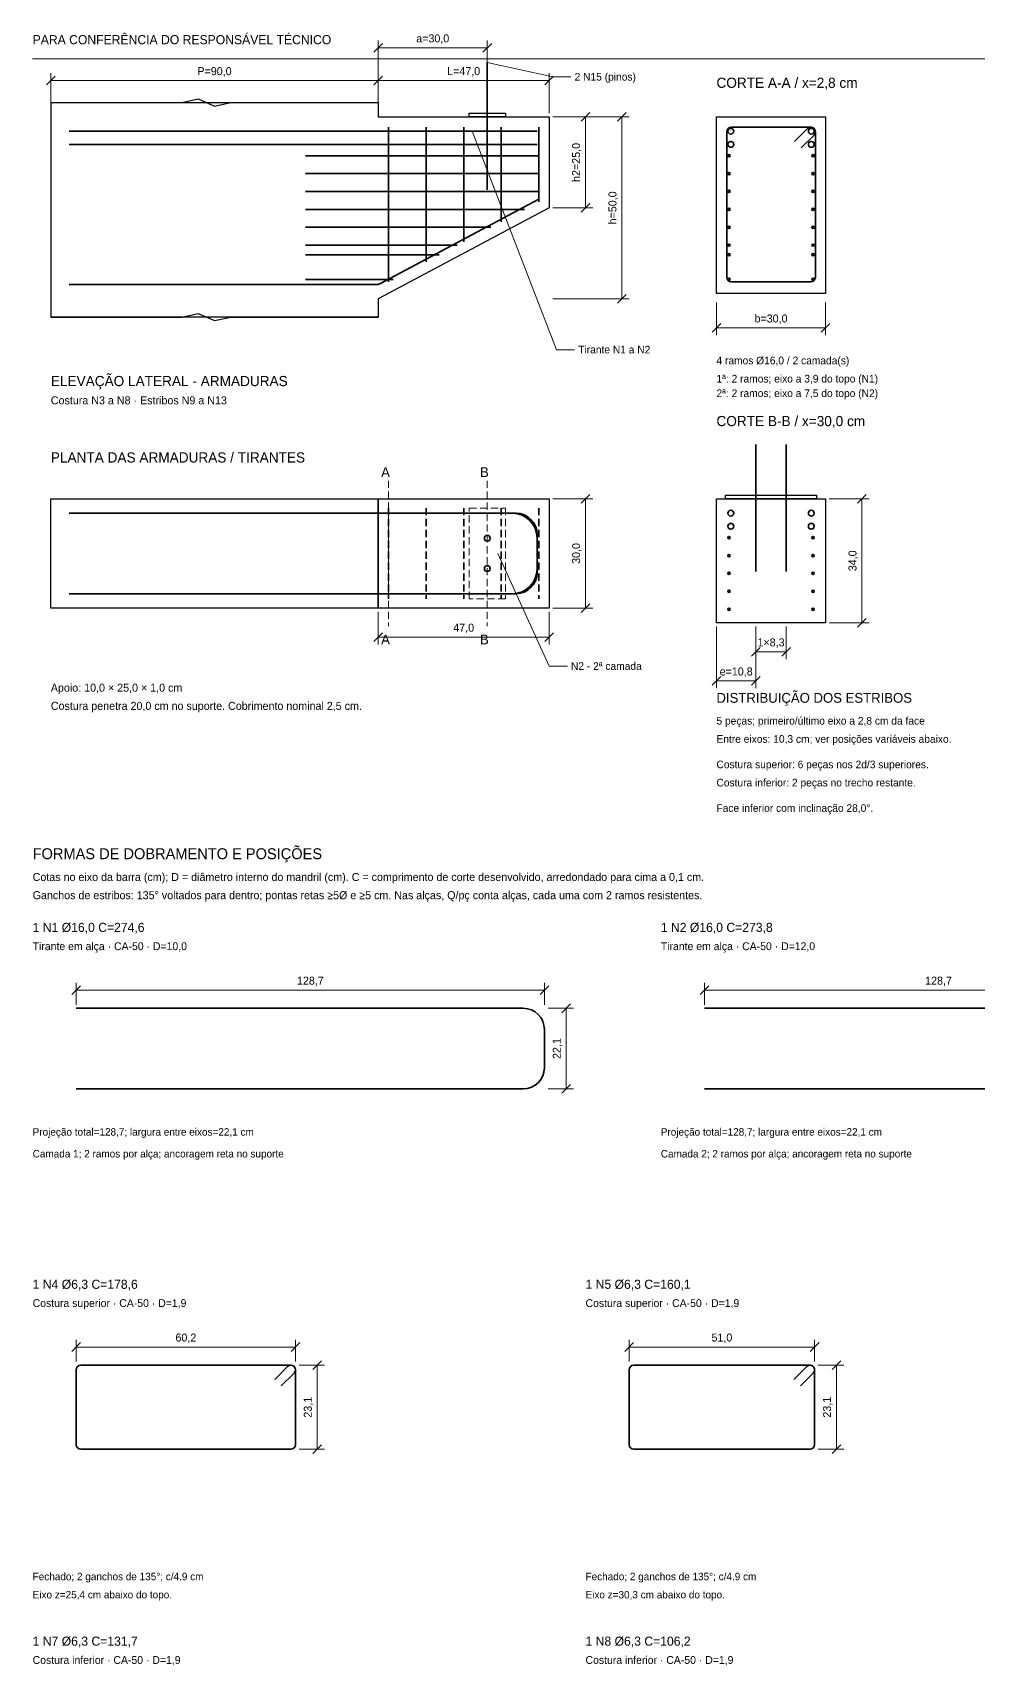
# Model space of a CAD drawing. Header units: centimetres. Extents: x 10 to 530, y -1860 to -4.
# Drawn here: x 10 to 270, y -1376.7 to -927.9 of the extents above; entities that cross this region are included whole.
import ezdxf
from ezdxf.enums import TextEntityAlignment as Align

# ---------------------------------------------------------------- set-up
doc = ezdxf.new("R2010")
doc.units = ezdxf.units.CM
doc.linetypes.add('TRACEJADO', pattern=[3, 2, -1])
for name, color, linetype, lineweight in [('ALERTAS', 1, 'CONTINUOUS', 13), ('ARMADURAS', 5, 'CONTINUOUS', 35), ('COTAS', 8, 'CONTINUOUS', 13), ('EIXOS', 8, 'CONTINUOUS', 13), ('FORMAS', 7, 'CONTINUOUS', 25), ('TEXTOS', 7, 'CONTINUOUS', 13)]:
    doc.layers.add(name, color=color, linetype=linetype, lineweight=lineweight)

msp = doc.modelspace()

# ---------------------------------------------------------------- linework, layer by layer
at = {"layer": 'ARMADURAS'}
for p, q in [((135, -936.08232), (135, -971.08232)), ((20, -955.01232), (148.7, -955.01232)), ((107.815, -953.89732), (107.815, -996.39653)), ((118.1575, -953.89732), (118.1575, -990.8952)), ((128.5, -953.89732), (128.5, -985.39387)), ((138.8425, -953.89732), (138.8425, -979.89254)), ((149.185, -953.89732), (149.185, -974.39121)), ((200.815, -955.15732), (200.815, -995.13653)), ((223.925, -953.89732), (202.075, -953.89732)), ((223.03405, -954.26637), (219.49851, -957.8019)), ((225.185, -995.13653), (225.185, -955.15732)), ((20, -958.61232), (148.7, -958.61232)), ((221.28042, -959.58381), (224.81595, -956.04828)), ((85, -961.72732), (149.185, -961.72732)), ((85, -966.64699), (149.185, -966.64699)), ((85, -971.56666), (149.185, -971.56666)), ((105.41618, -996.95892), (149.185, -973.67763)), ((85, -976.48632), (145.24618, -976.48632)), ((85, -981.40599), (135.99721, -981.40599)), ((85, -986.32566), (126.74824, -986.32566)), ((85, -988.95566), (121.80384, -988.95566)), ((85, -995.72631), (109.075, -995.72631)), ((202.075, -996.39653), (223.925, -996.39653)), ((20, -997.18029), (104.52861, -997.18029)), ((208.83333, -1041.08232), (208.83333, -1076.08232)), ((217.16667, -1041.08232), (217.16667, -1076.08232)), ((20, -1060.01232), (142.9, -1060.01232)), ((20, -1060.01232), (141.9, -1060.01232)), ((148.7, -1065.81232), (148.7, -1076.35232)), ((148.7, -1066.81232), (148.7, -1075.35232)), ((142.9, -1082.15232), (20, -1082.15232)), ((141.9, -1082.15232), (20, -1082.15232)), ((22, -1196.12488), (144.9, -1196.12488)), ((194.7, -1196.12488), (316.6, -1196.12488)), ((150.7, -1201.92488), (150.7, -1212.46488)), ((144.9, -1218.26488), (22, -1218.26488)), ((316.6, -1218.26488), (194.7, -1218.26488)), ((22, -1295.49488), (22, -1316.08488)), ((80.98618, -1294.23488), (23.26, -1294.23488)), ((80.09523, -1294.60392), (76.55969, -1298.13946)), ((78.3416, -1299.92136), (81.87714, -1296.38583)), ((82.24618, -1316.08488), (82.24618, -1295.49488)), ((174, -1295.49488), (174, -1316.08488)), ((223.73721, -1294.23488), (175.26, -1294.23488)), ((222.84625, -1294.60392), (219.31072, -1298.13946)), ((221.09263, -1299.92136), (224.62816, -1296.38583)), ((224.99721, -1316.08488), (224.99721, -1295.49488)), ((23.26, -1317.34488), (80.98618, -1317.34488)), ((175.26, -1317.34488), (223.73721, -1317.34488))]:
    msp.add_line(p, q, dxfattribs=at)
at = {"layer": 'ARMADURAS', "linetype": 'TRACEJADO'}
for p, q in [((107.815, -1058.58232), (107.815, -1083.58232)), ((118.1575, -1058.58232), (118.1575, -1083.58232)), ((128.5, -1058.58232), (128.5, -1083.58232)), ((138.8425, -1058.58232), (138.8425, -1083.58232)), ((149.185, -1058.58232), (149.185, -1083.58232))]:
    msp.add_line(p, q, dxfattribs=at)
at = {"layer": 'ARMADURAS'}
for centre, radius in [((201.93, -955.01232), 0.8), ((224.07, -955.01232), 0.8), ((201.93, -958.61232), 0.8), ((224.07, -958.61232), 0.8), ((201.445, -961.72732), 0.315), ((224.555, -961.72732), 0.315), ((201.445, -966.64699), 0.315), ((224.555, -966.64699), 0.315), ((201.445, -971.56666), 0.315), ((224.555, -971.56666), 0.315), ((201.445, -976.48632), 0.315), ((224.555, -976.48632), 0.315), ((201.445, -981.40599), 0.315), ((224.555, -981.40599), 0.315), ((201.445, -986.32566), 0.315), ((224.555, -986.32566), 0.315), ((201.445, -988.95566), 0.315), ((224.555, -988.95566), 0.315), ((201.445, -995.72631), 0.315), ((224.555, -995.72631), 0.315), ((201.93, -1060.01232), 0.8), ((224.07, -1060.01232), 0.8), ((201.93, -1063.61232), 0.8), ((224.07, -1063.61232), 0.8), ((135, -1066.91566), 0.8), ((201.445, -1066.72732), 0.315), ((224.555, -1066.72732), 0.315), ((201.445, -1071.64699), 0.315), ((224.555, -1071.64699), 0.315), ((135, -1075.24899), 0.8), ((201.445, -1076.56666), 0.315), ((224.555, -1076.56666), 0.315), ((201.445, -1081.48632), 0.315), ((224.555, -1081.48632), 0.315), ((201.445, -1086.40599), 0.315), ((224.555, -1086.40599), 0.315)]:
    msp.add_circle(centre, radius, dxfattribs=at)
for centre, radius, start, end in [((202.075, -955.15732), 1.26, 90, 180), ((223.925, -955.15732), 1.26, 0, 135), ((223.925, -955.15732), 1.26, 315, 90), ((202.075, -995.13653), 1.26, 180, 270), ((223.925, -995.13653), 1.26, 270, 0), ((104.52861, -995.29029), 1.89, 270, 298.00918), ((141.9, -1066.81232), 6.8, 0, 90), ((142.9, -1065.81232), 5.8, 0, 90), ((141.9, -1075.35232), 6.8, 270, 0), ((142.9, -1076.35232), 5.8, 270, 0), ((144.9, -1201.92488), 5.8, 0, 90), ((144.9, -1212.46488), 5.8, 270, 0), ((23.26, -1295.49488), 1.26, 90, 180), ((80.98618, -1295.49488), 1.26, 0, 135), ((80.98618, -1295.49488), 1.26, 315, 90), ((175.26, -1295.49488), 1.26, 90, 180), ((223.73721, -1295.49488), 1.26, 0, 135), ((223.73721, -1295.49488), 1.26, 315, 90), ((23.26, -1316.08488), 1.26, 180, 270), ((80.98618, -1316.08488), 1.26, 270, 0), ((175.26, -1316.08488), 1.26, 180, 270), ((223.73721, -1316.08488), 1.26, 270, 0)]:
    msp.add_arc(centre, radius, start, end, dxfattribs=at)
at = {"layer": 'COTAS'}
for p, q in [((103.8, -933.28232), (106.2, -930.88232)), ((105, -950.08232), (105, -930.08232)), ((105, -932.08232), (135, -932.08232)), ((133.8, -933.28232), (136.2, -930.88232)), ((135, -950.08232), (135, -930.08232)), ((10, -935.08232), (530, -935.08232)), ((135, -936.08232), (153, -940.08232)), ((13.8, -942.28232), (16.2, -939.88232)), ((15, -950.08232), (15, -939.08232)), ((15, -941.08232), (105, -941.08232)), ((103.8, -942.28232), (106.2, -939.88232)), ((103.8, -942.28232), (106.2, -939.88232)), ((105, -950.08232), (105, -939.08232)), ((105, -950.08232), (105, -939.08232)), ((105, -941.08232), (152, -941.08232)), ((150.8, -942.28232), (153.2, -939.88232)), ((152, -950.08232), (152, -939.08232)), ((153, -940.08232), (158, -940.08232)), ((153, -951.08232), (174, -951.08232)), ((153, -951.08232), (164, -951.08232)), ((160.8, -952.28232), (163.2, -949.88232)), ((162, -951.08232), (162, -976.08232)), ((170.8, -952.28232), (173.2, -949.88232)), ((172, -951.08232), (172, -1001.08232)), ((130.85, -955.01232), (154, -1015.08232)), ((153, -976.08232), (164, -976.08232)), ((160.8, -977.28232), (163.2, -974.88232)), ((170.8, -1002.28232), (173.2, -999.88232)), ((153, -1001.08232), (174, -1001.08232)), ((198, -1002.08232), (198, -1011.08232)), ((228, -1002.08232), (228, -1011.08232)), ((196.8, -1010.28232), (199.2, -1007.88232)), ((198, -1009.08232), (228, -1009.08232)), ((226.8, -1010.28232), (229.2, -1007.88232)), ((154, -1015.08232), (159, -1015.08232)), ((153, -1056.08232), (164, -1056.08232)), ((160.8, -1057.28232), (163.2, -1054.88232)), ((162, -1056.08232), (162, -1086.08232)), ((229, -1056.08232), (240, -1056.08232)), ((236.8, -1057.28232), (239.2, -1054.88232)), ((238, -1056.08232), (238, -1090.12488)), ((137.9, -1071.08232), (152, -1102.08232)), ((153, -1086.08232), (164, -1086.08232)), ((160.8, -1087.28232), (163.2, -1084.88232)), ((105, -1087.08232), (105, -1096.08232)), ((152, -1087.08232), (152, -1096.08232)), ((229, -1090.12488), (240, -1090.12488)), ((236.8, -1091.32488), (239.2, -1088.92488)), ((103.8, -1095.28232), (106.2, -1092.88232)), ((105, -1094.08232), (152, -1094.08232)), ((150.8, -1095.28232), (153.2, -1092.88232)), ((198, -1091.12488), (198, -1108.12488)), ((208.83333, -1091.12488), (208.83333, -1100.12488)), ((208.83333, -1091.12488), (208.83333, -1108.12488)), ((217.16667, -1091.12488), (217.16667, -1100.12488)), ((207.63333, -1099.32488), (210.03333, -1096.92488)), ((208.83333, -1098.12488), (217.16667, -1098.12488)), ((215.96667, -1099.32488), (218.36667, -1096.92488)), ((152, -1102.08232), (157, -1102.08232)), ((196.8, -1107.32488), (199.2, -1104.92488)), ((198, -1106.12488), (208.83333, -1106.12488)), ((207.63333, -1107.32488), (210.03333, -1104.92488)), ((22, -1195.12488), (22, -1189.12488)), ((150.7, -1195.12488), (150.7, -1189.12488)), ((194.7, -1195.12488), (194.7, -1189.12488)), ((20.8, -1192.32488), (23.2, -1189.92488)), ((22, -1191.12488), (150.7, -1191.12488)), ((149.5, -1192.32488), (151.9, -1189.92488)), ((193.5, -1192.32488), (195.9, -1189.92488)), ((194.7, -1191.12488), (323.4, -1191.12488)), ((151.7, -1196.12488), (158.7, -1196.12488)), ((155.5, -1197.32488), (157.9, -1194.92488)), ((156.7, -1196.12488), (156.7, -1218.26488)), ((151.7, -1218.26488), (158.7, -1218.26488)), ((155.5, -1219.46488), (157.9, -1217.06488)), ((20.8, -1290.43488), (23.2, -1288.03488)), ((22, -1293.23488), (22, -1287.23488)), ((81.04618, -1290.43488), (83.44618, -1288.03488)), ((82.24618, -1293.23488), (82.24618, -1287.23488)), ((172.8, -1290.43488), (175.2, -1288.03488)), ((174, -1293.23488), (174, -1287.23488)), ((223.79721, -1290.43488), (226.19721, -1288.03488)), ((224.99721, -1293.23488), (224.99721, -1287.23488)), ((22, -1289.23488), (82.24618, -1289.23488)), ((174, -1289.23488), (224.99721, -1289.23488)), ((83.24618, -1294.23488), (90.24618, -1294.23488)), ((87.04618, -1295.43488), (89.44618, -1293.03488)), ((88.24618, -1294.23488), (88.24618, -1317.34488)), ((225.99721, -1294.23488), (232.99721, -1294.23488)), ((229.79721, -1295.43488), (232.19721, -1293.03488)), ((230.99721, -1294.23488), (230.99721, -1317.34488)), ((83.24618, -1317.34488), (90.24618, -1317.34488)), ((87.04618, -1318.54488), (89.44618, -1316.14488)), ((225.99721, -1317.34488), (232.99721, -1317.34488)), ((229.79721, -1318.54488), (232.19721, -1316.14488))]:
    msp.add_line(p, q, dxfattribs=at)
at = {"layer": 'EIXOS', "linetype": 'TRACEJADO'}
for p, q in [((107.815, -1051.08232), (107.815, -1091.08232)), ((135, -1051.08232), (135, -1091.08232)), ((130, -1058.58232), (140, -1058.58232)), ((130, -1083.58232), (130, -1058.58232)), ((140, -1058.58232), (140, -1083.58232)), ((140, -1083.58232), (130, -1083.58232))]:
    msp.add_line(p, q, dxfattribs=at)
at = {"layer": 'FORMAS'}
for p, q in [((51, -947.08232), (55.5, -946.08232)), ((55.5, -946.08232), (60, -948.08232)), ((15, -947.08232), (105, -947.08232)), ((15, -947.08232), (15, -1006.08232)), ((15, -947.08232), (51, -947.08232)), ((60, -948.08232), (64.5, -947.08232)), ((64.5, -947.08232), (105, -947.08232)), ((105, -947.08232), (105, -951.08232)), ((105, -951.08232), (152, -951.08232)), ((130, -950.08232), (140, -950.08232)), ((130, -951.08232), (130, -950.08232)), ((140, -951.08232), (130, -951.08232)), ((140, -950.08232), (140, -951.08232)), ((152, -951.08232), (152, -976.08232)), ((198, -951.08232), (228, -951.08232)), ((198, -999.58498), (198, -951.08232)), ((228, -951.08232), (228, -999.58498)), ((152, -976.08232), (105, -1001.08232)), ((228, -999.58498), (198, -999.58498)), ((51, -1006.08232), (55.5, -1005.08232)), ((55.5, -1005.08232), (60, -1007.08232)), ((105, -1001.08232), (105, -1006.08232)), ((105, -1006.08232), (15, -1006.08232)), ((15, -1006.08232), (51, -1006.08232)), ((60, -1007.08232), (64.5, -1006.08232)), ((64.5, -1006.08232), (105, -1006.08232)), ((15, -1056.08232), (105, -1056.08232)), ((15, -1086.08232), (15, -1056.08232)), ((105, -1056.08232), (105, -1086.08232)), ((105, -1056.08232), (152, -1056.08232)), ((105, -1086.08232), (105, -1056.08232)), ((152, -1056.08232), (152, -1086.08232)), ((198, -1056.08232), (228, -1056.08232)), ((198, -1090.12488), (198, -1056.08232)), ((200.5, -1055.08232), (225.5, -1055.08232)), ((200.5, -1056.08232), (200.5, -1055.08232)), ((225.5, -1056.08232), (200.5, -1056.08232)), ((225.5, -1055.08232), (225.5, -1056.08232)), ((228, -1056.08232), (228, -1090.12488)), ((105, -1086.08232), (15, -1086.08232)), ((152, -1086.08232), (105, -1086.08232)), ((228, -1090.12488), (198, -1090.12488))]:
    msp.add_line(p, q, dxfattribs=at)

# ---------------------------------------------------------------- texts
at = {"layer": 'ALERTAS'}
msp.add_text('PARA CONFERÊNCIA DO RESPONSÁVEL TÉCNICO', height=2.5, dxfattribs=at).set_placement((10, -931.08232))
at = {"layer": 'COTAS'}
for s, p in [('a=30,0', (120, -930.58232)), ('P=90,0', (60, -939.58232)), ('L=47,0', (128.5, -939.58232)), ('b=30,0', (213, -1007.58232)), ('47,0', (128.5, -1092.58232)), ('1×8,3', (213, -1096.62488)), ('e=10,8', (203.41667, -1104.62488)), ('128,7', (86.35, -1189.62488)), ('128,7', (259.05, -1189.62488)), ('60,2', (52.12309, -1287.73488)), ('51,0', (199.4986, -1287.73488))]:
    msp.add_text(s, height=2.2, dxfattribs=at).set_placement(p, align=Align.CENTER)
for s, p in [('h2=25,0', (160.5, -963.58232)), ('h=50,0', (170.5, -976.08232)), ('30,0', (160.5, -1071.08232)), ('34,0', (236.5, -1073.1036)), ('22,1', (155.2, -1207.19488)), ('23,1', (86.74618, -1305.78988)), ('23,1', (229.49721, -1305.78988))]:
    msp.add_text(s, height=2.2, rotation=90, dxfattribs=at).set_placement(p, align=Align.CENTER)
at = {"layer": 'TEXTOS'}
for s, height, p in [('2 N15 (pinos)', 2.1, (159, -941.08232)), ('CORTE A-A / x=2,8 cm', 2.8, (198, -943.08232)), ('Tirante N1 a N2', 2.1, (160, -1016.08232)), ('4 ramos Ø16,0 / 2 camada(s)', 2.1, (198, -1019.08232)), ('ELEVAÇÃO LATERAL - ARMADURAS', 2.8, (15, -1025.08232)), ('1ª: 2 ramos; eixo a 3,9 do topo (N1)', 2.1, (198, -1024.08232)), ('Costura N3 a N8 · Estribos N9 a N13', 2.2, (15, -1030.08232)), ('2ª: 2 ramos; eixo a 7,5 do topo (N2)', 2.1, (198, -1028.08232)), ('CORTE B-B / x=30,0 cm', 2.8, (198, -1036.08232)), ('PLANTA DAS ARMADURAS / TIRANTES', 2.8, (15, -1046.08232)), ('A', 2.7, (105.815, -1050.08232)), ('B', 2.7, (133, -1050.08232)), ('A', 2.7, (105.815, -1096.08232)), ('B', 2.7, (133, -1096.08232)), ('N2 - 2ª camada', 2.1, (158, -1103.08232)), ('Apoio: 10,0 × 25,0 × 1,0 cm', 2.2, (15, -1109.08232)), ('Costura penetra 20,0 cm no suporte. Cobrimento nominal 2,5 cm.', 2.2, (15, -1114.08232)), ('DISTRIBUIÇÃO DOS ESTRIBOS', 2.7, (198, -1112.12488)), ('5 peças; primeiro/último eixo a 2,8 cm da face', 2.1, (198, -1118.12488)), ('Entre eixos: 10,3 cm; ver posições variáveis abaixo.', 2.1, (198, -1123.12488)), ('Costura superior: 6 peças nos 2d/3 superiores.', 2.1, (198, -1130.12488)), ('Costura inferior: 2 peças no trecho restante.', 2.1, (198, -1135.12488)), ('Face inferior com inclinação 28,0°.', 2.1, (198, -1142.12488)), ('FORMAS DE DOBRAMENTO E POSIÇÕES', 3, (10, -1155.12488)), ('Cotas no eixo da barra (cm); D = diâmetro interno do mandril (cm). C = comprimento de corte desenvolvido, arredondado para cima a 0,1 cm.', 2.2, (10, -1161.12488)), ('Ganchos de estribos: 135° voltados para dentro; pontas retas ≥5Ø e ≥5 cm. Nas alças, Q/pç conta alças, cada uma com 2 ramos resistentes.', 2.2, (10, -1166.12488)), ('1 N1 Ø16,0 C=274,6', 2.5, (10, -1175.12488)), ('1 N2 Ø16,0 C=273,8', 2.5, (182.7, -1175.12488)), ('Tirante em alça · CA-50 · D=10,0', 2.15, (10, -1180.12488)), ('Tirante em alça · CA-50 · D=12,0', 2.15, (182.7, -1180.12488)), ('Projeção total=128,7; largura entre eixos=22,1 cm', 2.05, (10, -1231.12488)), ('Projeção total=128,7; largura entre eixos=22,1 cm', 2.05, (182.7, -1231.12488)), ('Camada 1; 2 ramos por alça; ancoragem reta no suporte', 2.05, (10, -1237.12488)), ('Camada 2; 2 ramos por alça; ancoragem reta no suporte', 2.05, (182.7, -1237.12488)), ('1 N4 Ø6,3 C=178,6', 2.5, (10, -1273.23488)), ('1 N5 Ø6,3 C=160,1', 2.5, (162, -1273.23488)), ('Costura superior · CA-50 · D=1,9', 2.15, (10, -1278.23488)), ('Costura superior · CA-50 · D=1,9', 2.15, (162, -1278.23488)), ('Fechado; 2 ganchos de 135°; c/4.9 cm', 2.05, (10, -1353.34488)), ('Fechado; 2 ganchos de 135°; c/4.9 cm', 2.05, (162, -1353.34488)), ('Eixo z=25,4 cm abaixo do topo.', 2.05, (10, -1358.34488)), ('Eixo z=30,3 cm abaixo do topo.', 2.05, (162, -1358.34488)), ('1 N7 Ø6,3 C=131,7', 2.5, (10, -1371.34488)), ('1 N8 Ø6,3 C=106,2', 2.5, (162, -1371.34488)), ('Costura inferior · CA-50 · D=1,9', 2.15, (10, -1376.34488)), ('Costura inferior · CA-50 · D=1,9', 2.15, (162, -1376.34488))]:
    msp.add_text(s, height=height, dxfattribs=at).set_placement(p)

doc.saveas('drawing.dxf')
